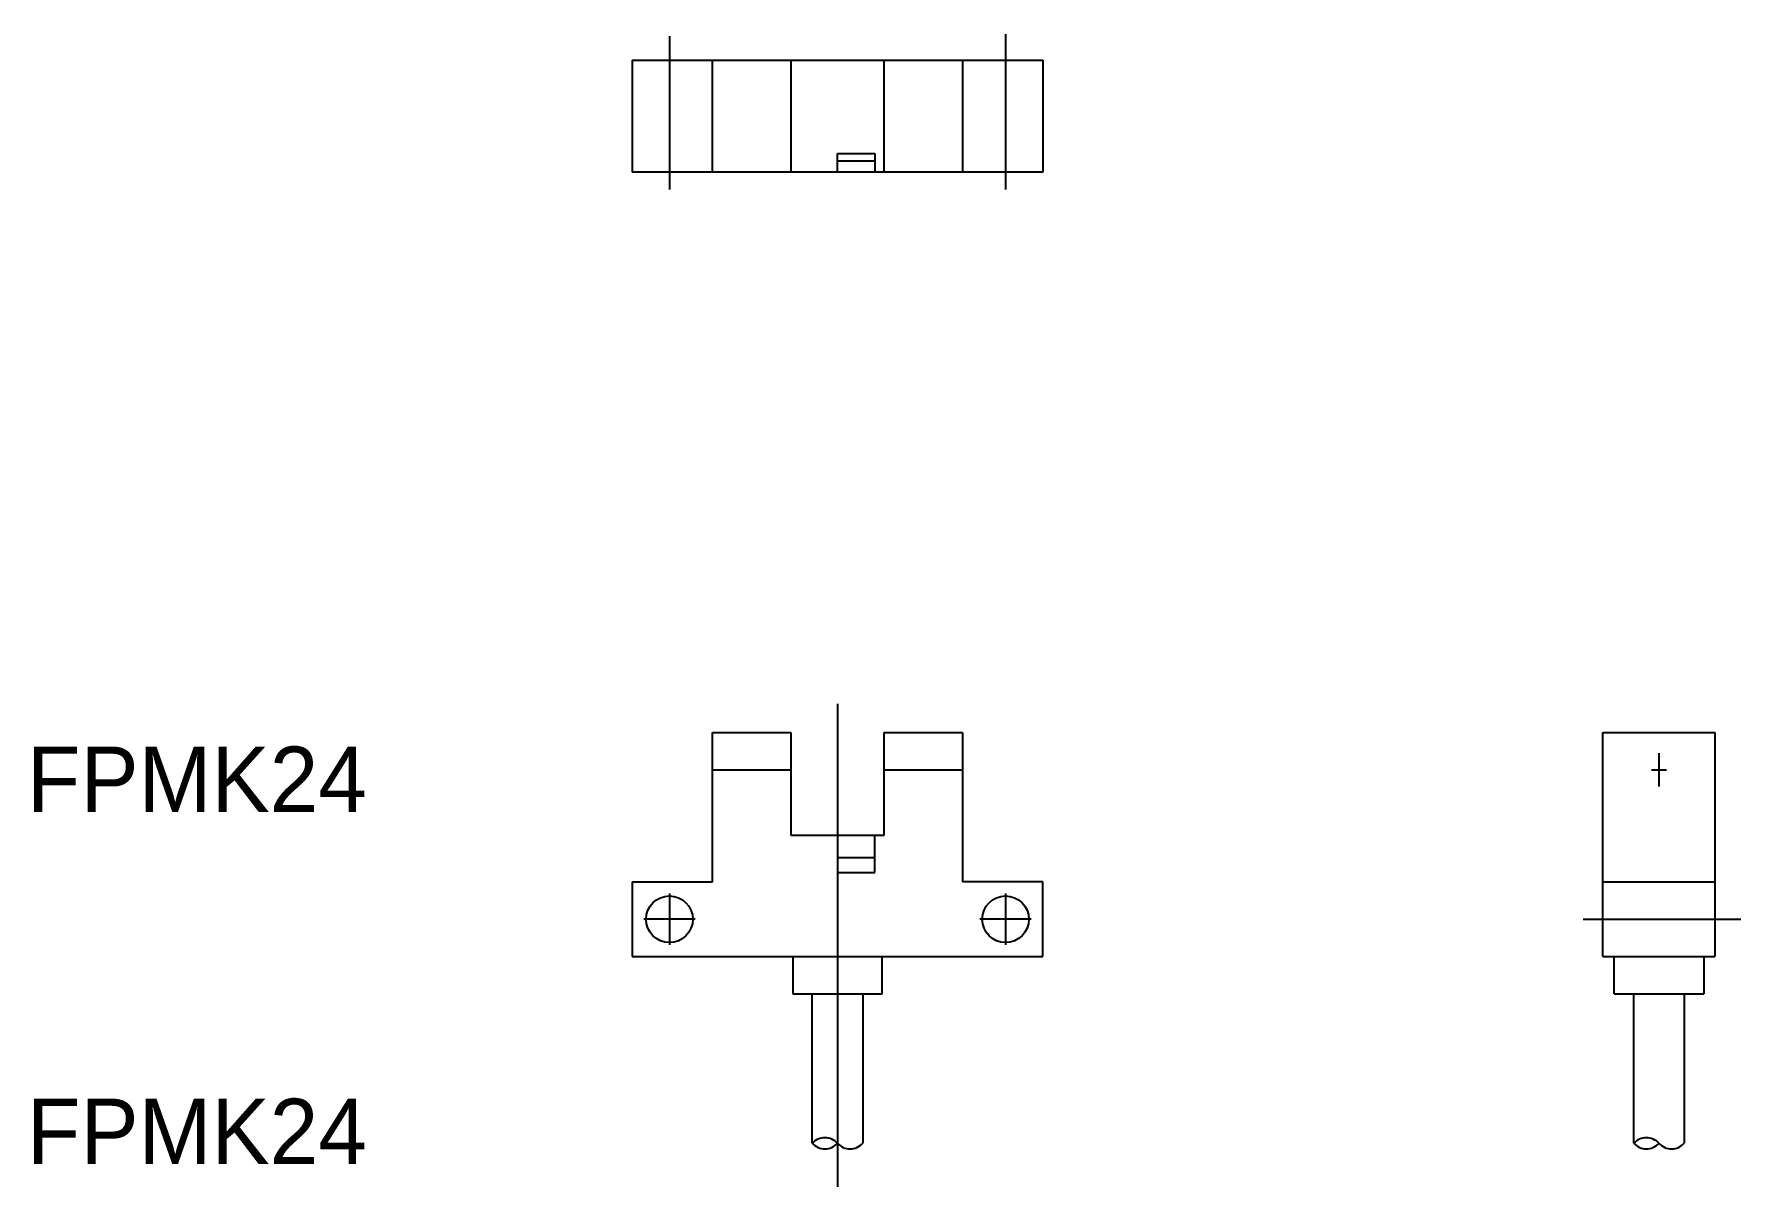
# Model space of a CAD drawing. Extents: x -45.8 to 45.6, y 33.2 to 95.
import ezdxf

# ---------------------------------------------------------------- set-up
doc = ezdxf.new("R2010")
doc.units = 0
doc.linetypes.add('CENTER', pattern=[50.8, 31.75, -6.35, 6.35, -6.35])
doc.layers.get('0').update_dxf_attribs({"linetype": 'CONTINUOUS'})
doc.layers.add('CENTER', color=1, linetype='CENTER')

msp = doc.modelspace()

# ---------------------------------------------------------------- linework, layer by layer
at = {"linetype": 'CONTINUOUS'}
for p, q in [((-13.752994, 93.556489), (-13.752994, 87.556489)), ((-13.752994, 93.556489), (8.247006, 93.556489)), ((-9.452994, 87.556489), (-9.452994, 93.556489)), ((-5.252994, 93.556489), (-5.252994, 87.556489)), ((-0.252994, 87.556489), (-0.252994, 93.556489)), ((3.947006, 93.556489), (3.947006, 87.556489)), ((8.247006, 93.556489), (8.247006, 87.556489)), ((-2.752994, 87.556489), (-2.752994, 88.556489)), ((-2.752994, 88.556489), (-0.752994, 88.556489)), ((-0.752994, 88.156489), (-2.752994, 88.156489)), ((-0.752994, 88.556489), (-0.752994, 87.556489)), ((8.247006, 87.556489), (-13.752994, 87.556489)), ((-9.452994, 57.556489), (-5.252994, 57.556489)), ((-9.452994, 49.556489), (-9.452994, 57.556489)), ((-5.252994, 57.556489), (-5.252994, 52.056489)), ((-0.252994, 57.556489), (3.947006, 57.556489)), ((-0.252994, 52.056489), (-0.252994, 57.556489)), ((3.947006, 57.556489), (3.947006, 49.556489)), ((38.247006, 45.556489), (38.247006, 57.556489)), ((38.247006, 57.556489), (44.247006, 57.556489)), ((44.247006, 57.556489), (44.247006, 45.556489)), ((-9.452994, 55.556489), (-5.252994, 55.556489)), ((-0.252994, 55.556489), (3.947006, 55.556489)), ((-5.252994, 52.056489), (-0.252994, 52.056489)), ((-2.752994, 52.056489), (-2.752994, 50.056489)), ((-0.752994, 50.056489), (-0.752994, 52.056489)), ((-2.752994, 50.856489), (-0.752994, 50.856489)), ((-13.752994, 49.556489), (-13.752994, 45.556489)), ((-13.752994, 49.556489), (-9.452994, 49.556489)), ((-2.752994, 50.056489), (-0.752994, 50.056489)), ((8.247006, 49.556489), (3.947006, 49.556489)), ((8.247006, 45.556489), (8.247006, 49.556489)), ((38.247006, 49.556489), (44.247006, 49.556489)), ((-13.752994, 45.556489), (8.247006, 45.556489)), ((-5.152994, 45.556489), (-5.152994, 43.556489)), ((-0.352994, 43.556489), (-0.352994, 45.556489)), ((38.247006, 45.556489), (44.247006, 45.556489)), ((38.847006, 43.556489), (38.847006, 45.556489)), ((43.647006, 45.556489), (43.647006, 43.556489)), ((-5.152994, 43.556489), (-0.352994, 43.556489)), ((-4.102994, 35.556489), (-4.102994, 43.556489)), ((-1.402994, 43.556489), (-1.402994, 35.556489)), ((38.847006, 43.556489), (43.647006, 43.556489)), ((39.897006, 35.556489), (39.897006, 43.556489)), ((42.597006, 43.556489), (42.597006, 35.556489))]:
    msp.add_line(p, q, dxfattribs=at)
for centre in [(-11.752994, 47.556489), (6.247006, 47.556489)]:
    msp.add_circle(centre, 1.25, dxfattribs=at)
for centre, start, end in [((-3.427994, 34.936759), 42.386337, 137.444385), ((-3.427994, 34.936759), 42.386337, 137.444385), ((40.572006, 34.936759), 42.386337, 137.444385), ((40.572006, 34.936759), 42.386337, 137.444385), ((-3.427994, 36.176219), 222.555615, 317.613663), ((-3.427994, 36.176219), 222.555615, 317.613663), ((-2.077994, 36.176219), 222.386337, 317.444385), ((40.572006, 36.176219), 222.555615, 317.613663), ((40.572006, 36.176219), 222.555615, 317.613663), ((41.922006, 36.176219), 222.386337, 317.444385)]:
    msp.add_arc(centre, 0.916346, start, end, dxfattribs=at)
at = {"layer": 'CENTER', "linetype": 'CENTER'}
for p, q in [((-11.752994, 94.838207), (-11.752994, 86.627709)), ((6.247006, 94.952242), (6.247006, 86.627709)), ((-2.752994, 59.095526), (-2.752994, 33.224071)), ((41.247006, 56.456489), (41.247006, 54.656489)), ((40.847006, 55.556489), (41.647006, 55.556489)), ((-11.752994, 48.931489), (-11.752994, 46.181489)), ((6.247006, 48.931489), (6.247006, 46.181489)), ((-10.377994, 47.556489), (-13.127994, 47.556489)), ((7.622006, 47.556489), (4.872006, 47.556489)), ((37.194196, 47.556489), (45.632764, 47.556489))]:
    msp.add_line(p, q, dxfattribs=at)

# ---------------------------------------------------------------- texts
for p in [(-46.167042, 53.300197), (-46.167042, 34.44343)]:
    msp.add_text('FPMK24', height=3.5).set_placement(p)

doc.saveas('drawing.dxf')
